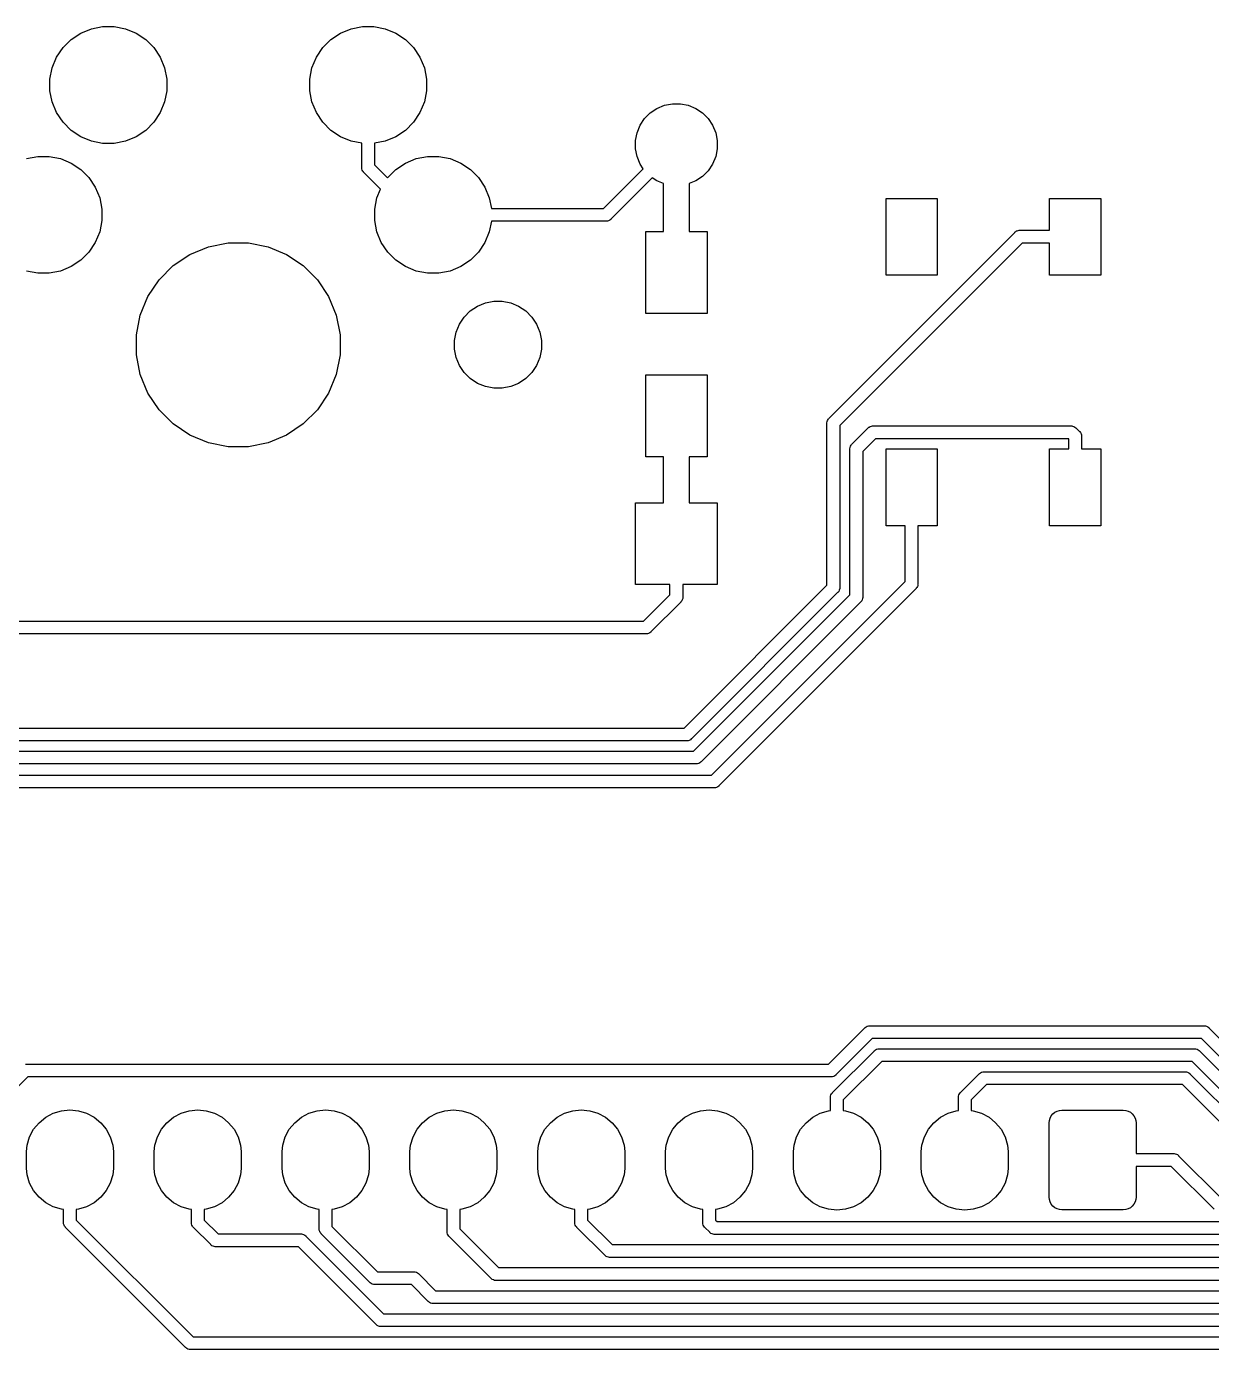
# Model space of a CAD drawing. Extents: x 1.08 to 6.22, y -5.34 to -0.96.
# Drawn here: x 3.833 to 4.746, y -1.994 to -0.976 of the extents above; entities that cross this region are included whole.
import ezdxf

# ---------------------------------------------------------------- set-up
doc = ezdxf.new("R2010")
doc.units = 0
doc.header["$MEASUREMENT"] = 0
doc.layers.add('BLACK', color=7, linetype='CONTINUOUS')

msp = doc.modelspace()

# ---------------------------------------------------------------- linework, layer by layer
at = {"layer": 'BLACK', "linetype": 'CONTINUOUS'}
for p, q in [((3.88343, -0.97769), (3.89212, -0.97596)), ((3.89212, -0.97596), (3.90099, -0.97596)), ((3.90099, -0.97596), (3.90968, -0.97769)), ((4.08343, -0.97769), (4.09212, -0.97596)), ((4.09212, -0.97596), (4.10099, -0.97596)), ((4.10099, -0.97596), (4.10968, -0.97769)), ((3.8616, -0.99228), (3.86787, -0.98601)), ((3.86787, -0.98601), (3.87524, -0.98109)), ((3.87524, -0.98109), (3.88343, -0.97769)), ((3.90968, -0.97769), (3.91787, -0.98109)), ((3.91787, -0.98109), (3.92524, -0.98601)), ((3.92524, -0.98601), (3.93151, -0.99228)), ((4.0616, -0.99228), (4.06787, -0.98601)), ((4.06787, -0.98601), (4.07524, -0.98109)), ((4.07524, -0.98109), (4.08343, -0.97769)), ((4.10968, -0.97769), (4.11787, -0.98109)), ((4.11787, -0.98109), (4.12524, -0.98601)), ((4.12524, -0.98601), (4.13151, -0.99228)), ((3.85668, -0.99965), (3.8616, -0.99228)), ((3.93151, -0.99228), (3.93643, -0.99965)), ((4.05668, -0.99965), (4.0616, -0.99228)), ((4.13151, -0.99228), (4.13643, -0.99965)), ((3.85156, -1.01653), (3.85328, -1.00784)), ((3.85328, -1.00784), (3.85668, -0.99965)), ((3.93643, -0.99965), (3.93983, -1.00784)), ((3.93983, -1.00784), (3.94156, -1.01653)), ((4.05156, -1.01653), (4.05328, -1.00784)), ((4.05328, -1.00784), (4.05668, -0.99965)), ((4.13643, -0.99965), (4.13983, -1.00784)), ((4.13983, -1.00784), (4.14156, -1.01653)), ((3.85156, -1.0254), (3.85156, -1.01653)), ((3.94156, -1.01653), (3.94156, -1.0254)), ((4.05156, -1.0254), (4.05156, -1.01653)), ((4.14156, -1.01653), (4.14156, -1.0254)), ((3.85328, -1.03409), (3.85156, -1.0254)), ((3.94156, -1.0254), (3.93983, -1.03409)), ((4.05328, -1.03409), (4.05156, -1.0254)), ((4.14156, -1.0254), (4.13983, -1.03409)), ((3.85668, -1.04228), (3.85328, -1.03409)), ((3.93983, -1.03409), (3.93643, -1.04228)), ((4.05668, -1.04228), (4.05328, -1.03409)), ((4.13983, -1.03409), (4.13643, -1.04228)), ((4.31894, -1.03902), (4.32467, -1.03664)), ((4.32467, -1.03664), (4.33076, -1.03543)), ((4.33076, -1.03543), (4.33696, -1.03543)), ((4.33696, -1.03543), (4.34305, -1.03664)), ((4.34305, -1.03664), (4.34878, -1.03902)), ((3.8616, -1.04965), (3.85668, -1.04228)), ((3.93643, -1.04228), (3.93151, -1.04965)), ((4.0616, -1.04965), (4.05668, -1.04228)), ((4.13643, -1.04228), (4.13151, -1.04965)), ((4.30595, -1.05201), (4.30939, -1.04685)), ((4.30939, -1.04685), (4.31378, -1.04246)), ((4.31378, -1.04246), (4.31894, -1.03902)), ((4.34878, -1.03902), (4.35394, -1.04246)), ((4.35394, -1.04246), (4.35832, -1.04685)), ((4.35832, -1.04685), (4.36177, -1.05201)), ((3.86787, -1.05592), (3.8616, -1.04965)), ((3.87524, -1.06084), (3.86787, -1.05592)), ((3.92524, -1.05592), (3.91787, -1.06084)), ((3.93151, -1.04965), (3.92524, -1.05592)), ((4.06787, -1.05592), (4.0616, -1.04965)), ((4.07524, -1.06084), (4.06787, -1.05592)), ((4.12524, -1.05592), (4.11787, -1.06084)), ((4.13151, -1.04965), (4.12524, -1.05592)), ((4.30236, -1.06383), (4.30357, -1.05774)), ((4.30357, -1.05774), (4.30595, -1.05201)), ((4.36177, -1.05201), (4.36414, -1.05774)), ((4.36414, -1.05774), (4.36535, -1.06383)), ((3.88343, -1.06424), (3.87524, -1.06084)), ((3.89212, -1.06596), (3.88343, -1.06424)), ((3.90099, -1.06596), (3.89212, -1.06596)), ((3.90968, -1.06424), (3.90099, -1.06596)), ((3.91787, -1.06084), (3.90968, -1.06424)), ((4.08343, -1.06424), (4.07524, -1.06084)), ((4.09163, -1.06587), (4.08343, -1.06424)), ((4.09163, -1.08436), (4.09163, -1.06587)), ((4.10968, -1.06424), (4.10148, -1.06587)), ((4.10148, -1.06587), (4.10148, -1.08257)), ((4.11787, -1.06084), (4.10968, -1.06424)), ((4.30236, -1.07003), (4.30236, -1.06383)), ((4.36535, -1.06383), (4.36535, -1.07003)), ((3.83343, -1.07769), (3.84212, -1.07596)), ((3.84212, -1.07596), (3.85099, -1.07596)), ((3.85099, -1.07596), (3.85968, -1.07769)), ((3.85968, -1.07769), (3.86787, -1.08109)), ((4.12524, -1.08109), (4.13343, -1.07769)), ((4.13343, -1.07769), (4.14212, -1.07596)), ((4.14212, -1.07596), (4.15099, -1.07596)), ((4.15099, -1.07596), (4.15968, -1.07769)), ((4.15968, -1.07769), (4.16787, -1.08109)), ((4.30357, -1.07612), (4.30236, -1.07003)), ((4.30595, -1.08185), (4.30357, -1.07612)), ((4.36414, -1.07612), (4.36177, -1.08185)), ((4.36535, -1.07003), (4.36414, -1.07612)), ((3.86787, -1.08109), (3.87524, -1.08601)), ((3.87524, -1.08601), (3.88151, -1.09228)), ((4.09161, -1.0846), (4.09163, -1.08436)), ((4.09171, -1.08557), (4.09161, -1.0846)), ((4.09199, -1.0865), (4.09171, -1.08557)), ((4.09244, -1.08735), (4.09199, -1.0865)), ((4.0929, -1.08791), (4.09244, -1.08735)), ((4.09306, -1.0881), (4.0929, -1.08791)), ((4.09325, -1.08825), (4.09306, -1.0881)), ((4.10608, -1.10109), (4.09325, -1.08825)), ((4.10148, -1.08257), (4.11144, -1.09253)), ((4.1116, -1.09228), (4.11787, -1.08601)), ((4.11787, -1.08601), (4.12524, -1.08109)), ((4.16787, -1.08109), (4.17524, -1.08601)), ((4.17524, -1.08601), (4.18151, -1.09228)), ((4.27778, -1.11604), (4.30836, -1.08546)), ((4.30836, -1.08546), (4.30595, -1.08185)), ((4.35832, -1.08701), (4.35394, -1.09139)), ((4.36177, -1.08185), (4.35832, -1.08701)), ((3.88151, -1.09228), (3.88643, -1.09965)), ((3.88643, -1.09965), (3.88983, -1.10784)), ((4.11144, -1.09253), (4.1116, -1.09228)), ((4.18151, -1.09228), (4.18643, -1.09965)), ((4.18643, -1.09965), (4.18983, -1.10784)), ((4.31532, -1.09242), (4.28347, -1.12427)), ((4.31894, -1.09484), (4.31532, -1.09242)), ((4.32402, -1.09694), (4.31894, -1.09484)), ((4.32402, -1.13386), (4.32402, -1.09694)), ((4.34878, -1.09484), (4.3437, -1.09694)), ((4.3437, -1.09694), (4.3437, -1.13386)), ((4.35394, -1.09139), (4.34878, -1.09484)), ((3.88983, -1.10784), (3.89156, -1.11653)), ((4.10156, -1.11653), (4.10328, -1.10784)), ((4.10328, -1.10784), (4.10608, -1.10109)), ((4.18983, -1.10784), (4.19146, -1.11604)), ((4.49528, -1.16732), (4.49528, -1.10827)), ((4.49528, -1.10827), (4.53465, -1.10827)), ((4.53465, -1.10827), (4.53465, -1.16732)), ((4.62126, -1.13287), (4.62126, -1.10827)), ((4.62126, -1.10827), (4.66063, -1.10827)), ((4.66063, -1.10827), (4.66063, -1.16732)), ((3.89156, -1.11653), (3.89156, -1.1254)), ((4.10156, -1.1254), (4.10156, -1.11653)), ((4.19146, -1.11604), (4.27778, -1.11604)), ((3.89156, -1.1254), (3.88983, -1.13409)), ((4.10328, -1.13409), (4.10156, -1.1254)), ((4.19146, -1.12589), (4.18983, -1.13409)), ((4.27958, -1.12589), (4.19146, -1.12589)), ((4.27982, -1.12591), (4.27958, -1.12589)), ((4.28006, -1.12589), (4.27982, -1.12591)), ((4.28079, -1.12581), (4.28006, -1.12589)), ((4.28006, -1.12589), (4.28006, -1.12589)), ((4.28172, -1.12553), (4.28079, -1.12581)), ((4.28257, -1.12508), (4.28172, -1.12553)), ((4.28332, -1.12446), (4.28257, -1.12508)), ((4.28347, -1.12427), (4.28332, -1.12446)), ((3.88983, -1.13409), (3.88643, -1.14228)), ((4.10668, -1.14228), (4.10328, -1.13409)), ((4.18983, -1.13409), (4.18643, -1.14228)), ((4.31024, -1.19685), (4.31024, -1.13386)), ((4.31024, -1.13386), (4.32402, -1.13386)), ((4.3437, -1.13386), (4.35748, -1.13386)), ((4.35748, -1.13386), (4.35748, -1.19685)), ((4.45141, -1.27745), (4.59438, -1.13449)), ((4.59438, -1.13449), (4.59453, -1.1343)), ((4.59453, -1.1343), (4.59472, -1.13414)), ((4.59472, -1.13414), (4.59528, -1.13368)), ((4.59472, -1.13414), (4.59472, -1.13414)), ((4.59528, -1.13368), (4.59584, -1.13339)), ((4.59584, -1.13339), (4.59614, -1.13323)), ((4.59614, -1.13323), (4.59707, -1.13295)), ((4.59707, -1.13295), (4.59779, -1.13287)), ((4.59779, -1.13287), (4.59803, -1.13285)), ((4.59779, -1.13287), (4.59779, -1.13287)), ((4.59803, -1.13285), (4.59827, -1.13287)), ((4.59827, -1.13287), (4.62126, -1.13287)), ((3.88151, -1.14965), (3.87524, -1.15592)), ((3.88643, -1.14228), (3.88151, -1.14965)), ((3.95937, -1.1514), (3.97366, -1.14548)), ((3.97366, -1.14548), (3.98882, -1.14246)), ((3.98882, -1.14246), (4.00429, -1.14246)), ((4.00429, -1.14246), (4.01945, -1.14548)), ((4.01945, -1.14548), (4.03374, -1.1514)), ((4.1116, -1.14965), (4.10668, -1.14228)), ((4.11787, -1.15592), (4.1116, -1.14965)), ((4.18151, -1.14965), (4.17524, -1.15592)), ((4.18643, -1.14228), (4.18151, -1.14965)), ((4.60007, -1.14272), (4.45965, -1.28314)), ((4.62126, -1.14272), (4.60007, -1.14272)), ((4.62126, -1.16732), (4.62126, -1.14272)), ((3.86787, -1.16084), (3.85968, -1.16424)), ((3.87524, -1.15592), (3.86787, -1.16084)), ((3.93558, -1.17092), (3.94651, -1.15999)), ((3.94651, -1.15999), (3.95937, -1.1514)), ((4.03374, -1.1514), (4.0466, -1.15999)), ((4.0466, -1.15999), (4.05753, -1.17092)), ((4.12524, -1.16084), (4.11787, -1.15592)), ((4.13343, -1.16424), (4.12524, -1.16084)), ((4.16787, -1.16084), (4.15968, -1.16424)), ((4.17524, -1.15592), (4.16787, -1.16084)), ((3.84212, -1.16596), (3.83343, -1.16424)), ((3.85099, -1.16596), (3.84212, -1.16596)), ((3.85968, -1.16424), (3.85099, -1.16596)), ((3.92699, -1.18378), (3.93558, -1.17092)), ((4.05753, -1.17092), (4.06612, -1.18378)), ((4.14212, -1.16596), (4.13343, -1.16424)), ((4.15099, -1.16596), (4.14212, -1.16596)), ((4.15968, -1.16424), (4.15099, -1.16596)), ((4.53465, -1.16732), (4.49528, -1.16732)), ((4.66063, -1.16732), (4.62126, -1.16732)), ((3.92107, -1.19807), (3.92699, -1.18378)), ((4.06612, -1.18378), (4.07204, -1.19807)), ((4.1752, -1.19494), (4.18069, -1.19128)), ((4.18069, -1.19128), (4.18678, -1.18875)), ((4.18678, -1.18875), (4.19326, -1.18746)), ((4.19326, -1.18746), (4.19985, -1.18746)), ((4.19985, -1.18746), (4.20633, -1.18875)), ((4.20633, -1.18875), (4.21242, -1.19128)), ((4.21242, -1.19128), (4.21791, -1.19494)), ((3.91806, -1.21323), (3.92107, -1.19807)), ((4.07204, -1.19807), (4.07506, -1.21323)), ((4.16687, -1.2051), (4.17053, -1.19961)), ((4.17053, -1.19961), (4.1752, -1.19494)), ((4.21791, -1.19494), (4.22258, -1.19961)), ((4.22258, -1.19961), (4.22624, -1.2051)), ((4.35748, -1.19685), (4.31024, -1.19685)), ((4.16306, -1.21767), (4.16434, -1.21119)), ((4.16434, -1.21119), (4.16687, -1.2051)), ((4.22624, -1.2051), (4.22877, -1.21119)), ((4.22877, -1.21119), (4.23006, -1.21767)), ((3.91806, -1.2287), (3.91806, -1.21323)), ((4.07506, -1.21323), (4.07506, -1.2287)), ((4.16306, -1.22426), (4.16306, -1.21767)), ((4.23006, -1.21767), (4.23006, -1.22426)), ((3.92107, -1.24386), (3.91806, -1.2287)), ((4.07506, -1.2287), (4.07204, -1.24386)), ((4.16434, -1.23074), (4.16306, -1.22426)), ((4.16687, -1.23683), (4.16434, -1.23074)), ((4.22877, -1.23074), (4.22624, -1.23683)), ((4.23006, -1.22426), (4.22877, -1.23074)), ((4.17053, -1.24232), (4.16687, -1.23683)), ((4.1752, -1.24699), (4.17053, -1.24232)), ((4.22258, -1.24232), (4.21791, -1.24699)), ((4.22624, -1.23683), (4.22258, -1.24232)), ((3.92699, -1.25815), (3.92107, -1.24386)), ((4.07204, -1.24386), (4.06612, -1.25815)), ((4.18069, -1.25065), (4.1752, -1.24699)), ((4.18678, -1.25318), (4.18069, -1.25065)), ((4.21242, -1.25065), (4.20633, -1.25318)), ((4.21791, -1.24699), (4.21242, -1.25065)), ((4.31024, -1.30709), (4.31024, -1.24409)), ((4.31024, -1.24409), (4.35748, -1.24409)), ((4.35748, -1.24409), (4.35748, -1.30709)), ((3.93558, -1.27101), (3.92699, -1.25815)), ((4.06612, -1.25815), (4.05753, -1.27101)), ((4.19326, -1.25446), (4.18678, -1.25318)), ((4.19985, -1.25446), (4.19326, -1.25446)), ((4.20633, -1.25318), (4.19985, -1.25446)), ((3.94651, -1.28194), (3.93558, -1.27101)), ((4.05753, -1.27101), (4.0466, -1.28194)), ((3.95937, -1.29053), (3.94651, -1.28194)), ((4.0466, -1.28194), (4.03374, -1.29053)), ((4.44978, -1.2811), (4.44987, -1.28014)), ((4.4498, -1.28134), (4.44978, -1.2811)), ((4.4498, -1.40598), (4.4498, -1.28134)), ((4.44987, -1.28014), (4.45016, -1.27921)), ((4.45016, -1.27921), (4.45061, -1.27836)), ((4.45061, -1.27836), (4.45107, -1.27779)), ((4.45107, -1.27779), (4.45123, -1.27761)), ((4.45107, -1.27779), (4.45107, -1.27779)), ((4.45123, -1.27761), (4.45141, -1.27745)), ((3.97366, -1.29645), (3.95937, -1.29053)), ((4.03374, -1.29053), (4.01945, -1.29645)), ((4.45965, -1.28314), (4.45965, -1.40777)), ((4.46913, -1.29733), (4.48139, -1.28508)), ((4.48708, -1.29331), (4.47736, -1.30302)), ((4.48139, -1.28508), (4.48154, -1.28489)), ((4.48154, -1.28489), (4.48202, -1.2845)), ((4.48202, -1.2845), (4.48229, -1.28427)), ((4.48229, -1.28427), (4.48315, -1.28382)), ((4.48315, -1.28382), (4.48407, -1.28354)), ((4.48407, -1.28354), (4.4848, -1.28346)), ((4.4848, -1.28346), (4.48504, -1.28344)), ((4.4848, -1.28346), (4.4848, -1.28346)), ((4.48504, -1.28344), (4.48528, -1.28346)), ((4.48528, -1.28346), (4.63775, -1.28346)), ((4.63595, -1.29331), (4.48708, -1.29331)), ((4.63602, -1.29338), (4.63595, -1.29331)), ((4.63775, -1.28346), (4.63799, -1.28344)), ((4.63799, -1.28344), (4.63823, -1.28346)), ((4.63823, -1.28346), (4.63823, -1.28346)), ((4.63823, -1.28346), (4.63896, -1.28354)), ((4.63896, -1.28354), (4.63988, -1.28382)), ((4.63988, -1.28382), (4.64074, -1.28427)), ((4.64074, -1.28427), (4.64149, -1.28489)), ((4.64149, -1.28489), (4.64164, -1.28508)), ((4.64164, -1.28508), (4.64425, -1.28769)), ((4.64425, -1.28769), (4.64444, -1.28784)), ((4.64444, -1.28784), (4.64506, -1.28859)), ((4.64506, -1.28859), (4.64551, -1.28945)), ((4.64551, -1.28945), (4.64579, -1.29037)), ((4.64579, -1.29037), (4.64587, -1.2911)), ((4.64587, -1.2911), (4.64587, -1.2911)), ((4.64587, -1.2911), (4.64589, -1.29134)), ((4.64589, -1.29134), (4.64587, -1.29158)), ((4.64587, -1.29158), (4.64587, -1.30118)), ((3.98882, -1.29946), (3.97366, -1.29645)), ((4.00429, -1.29946), (3.98882, -1.29946)), ((4.01945, -1.29645), (4.00429, -1.29946)), ((4.4675, -1.30098), (4.46759, -1.30002)), ((4.46752, -1.30123), (4.4675, -1.30098)), ((4.46752, -1.41332), (4.46752, -1.30123)), ((4.46759, -1.30002), (4.46787, -1.29909)), ((4.46787, -1.29909), (4.46833, -1.29824)), ((4.46833, -1.29824), (4.46879, -1.29768)), ((4.46879, -1.29768), (4.46894, -1.29749)), ((4.46879, -1.29768), (4.46879, -1.29768)), ((4.46894, -1.29749), (4.46913, -1.29733)), ((4.47736, -1.30302), (4.47736, -1.41511)), ((4.49528, -1.36024), (4.49528, -1.30118)), ((4.49528, -1.30118), (4.53465, -1.30118)), ((4.53465, -1.30118), (4.53465, -1.36024)), ((4.62126, -1.36024), (4.62126, -1.30118)), ((4.62126, -1.30118), (4.63602, -1.30118)), ((4.63602, -1.30118), (4.63602, -1.29338)), ((4.64587, -1.30118), (4.66063, -1.30118)), ((4.66063, -1.30118), (4.66063, -1.36024)), ((4.32402, -1.30709), (4.31024, -1.30709)), ((4.32402, -1.34252), (4.32402, -1.30709)), ((4.35748, -1.30709), (4.3437, -1.30709)), ((4.3437, -1.30709), (4.3437, -1.34252)), ((4.30236, -1.40551), (4.30236, -1.34252)), ((4.30236, -1.34252), (4.32402, -1.34252)), ((4.3437, -1.34252), (4.36535, -1.34252)), ((4.36535, -1.34252), (4.36535, -1.40551)), ((4.51004, -1.36024), (4.49528, -1.36024)), ((4.51004, -1.40308), (4.51004, -1.36024)), ((4.53465, -1.36024), (4.51988, -1.36024)), ((4.51988, -1.36024), (4.51988, -1.40488)), ((4.66063, -1.36024), (4.62126, -1.36024)), ((4.36095, -1.55217), (4.51004, -1.40308)), ((4.51988, -1.40488), (4.51991, -1.40512)), ((4.51991, -1.40512), (4.51988, -1.40536)), ((4.32894, -1.40551), (4.30236, -1.40551)), ((4.30859, -1.43366), (4.32894, -1.41332)), ((4.32894, -1.41332), (4.32894, -1.40551)), ((4.36535, -1.40551), (4.33878, -1.40551)), ((4.33878, -1.40551), (4.33878, -1.41511)), ((4.33878, -1.41511), (4.3388, -1.41535)), ((4.3388, -1.41535), (4.33878, -1.4156)), ((4.33984, -1.51594), (4.4498, -1.40598)), ((4.45803, -1.41167), (4.34552, -1.52417)), ((4.34717, -1.53366), (4.46752, -1.41332)), ((4.51827, -1.40877), (4.36664, -1.5604)), ((4.45822, -1.41151), (4.45803, -1.41167)), ((4.45837, -1.41133), (4.45822, -1.41151)), ((4.45884, -1.41076), (4.45837, -1.41132)), ((4.45837, -1.41132), (4.45837, -1.41133)), ((4.45929, -1.40991), (4.45884, -1.41076)), ((4.45957, -1.40898), (4.45929, -1.40991)), ((4.45959, -1.40884), (4.45957, -1.40898)), ((4.45965, -1.40826), (4.45959, -1.40884)), ((4.45965, -1.40777), (4.45967, -1.40802)), ((4.45967, -1.40802), (4.45965, -1.40826)), ((4.45965, -1.40826), (4.45965, -1.40826)), ((4.47736, -1.41511), (4.47739, -1.41535)), ((4.47739, -1.41535), (4.47736, -1.4156)), ((4.51846, -1.40861), (4.51827, -1.40877)), ((4.51861, -1.40843), (4.51846, -1.40861)), ((4.51907, -1.40787), (4.51861, -1.40843)), ((4.51861, -1.40843), (4.51861, -1.40843)), ((4.51953, -1.40701), (4.51907, -1.40787)), ((4.51965, -1.40662), (4.51953, -1.40701)), ((4.51981, -1.40608), (4.51965, -1.40662)), ((4.51988, -1.40536), (4.51981, -1.40608)), ((4.51988, -1.40536), (4.51988, -1.40536)), ((4.33717, -1.419), (4.31428, -1.44189)), ((4.33735, -1.41885), (4.33717, -1.419)), ((4.33751, -1.41866), (4.33735, -1.41885)), ((4.33797, -1.4181), (4.33751, -1.41866)), ((4.33843, -1.41725), (4.33797, -1.4181)), ((4.33871, -1.41632), (4.33843, -1.41725)), ((4.33843, -1.41725), (4.33843, -1.41725)), ((4.33878, -1.4156), (4.33871, -1.41632)), ((4.33878, -1.4156), (4.33878, -1.4156)), ((4.47575, -1.419), (4.35286, -1.54189)), ((4.47594, -1.41885), (4.47575, -1.419)), ((4.47609, -1.41866), (4.47594, -1.41885)), ((4.47655, -1.4181), (4.47609, -1.41866)), ((4.47609, -1.41866), (4.47609, -1.41866)), ((4.47701, -1.41725), (4.47655, -1.4181)), ((4.47655, -1.4181), (4.47655, -1.4181)), ((4.47729, -1.41632), (4.47701, -1.41725)), ((4.47736, -1.4156), (4.47729, -1.41632)), ((4.47736, -1.4156), (4.47736, -1.4156)), ((3.65551, -1.43366), (4.30859, -1.43366)), ((4.31039, -1.4435), (3.65551, -1.4435)), ((4.31063, -1.44353), (4.31039, -1.4435)), ((4.31087, -1.4435), (4.31063, -1.44353)), ((4.31159, -1.44343), (4.31087, -1.4435)), ((4.31087, -1.4435), (4.31087, -1.4435)), ((4.31252, -1.44315), (4.31159, -1.44343)), ((4.31338, -1.44269), (4.31252, -1.44315)), ((4.31413, -1.44208), (4.31338, -1.44269)), ((4.31428, -1.44189), (4.31413, -1.44208)), ((3.67297, -1.51594), (4.33984, -1.51594)), ((4.34163, -1.52579), (3.67476, -1.52579)), ((4.34187, -1.52581), (4.34163, -1.52579)), ((4.34212, -1.52579), (4.34187, -1.52581)), ((4.34284, -1.52572), (4.34212, -1.52579)), ((4.34212, -1.52579), (4.34212, -1.52579)), ((4.34377, -1.52543), (4.34284, -1.52572)), ((4.34462, -1.52498), (4.34377, -1.52543)), ((4.34537, -1.52436), (4.34462, -1.52498)), ((4.34552, -1.52417), (4.34537, -1.52436)), ((3.6803, -1.53366), (4.34717, -1.53366)), ((4.34897, -1.5435), (3.6821, -1.5435)), ((4.34921, -1.54353), (4.34897, -1.5435)), ((4.34945, -1.5435), (4.34921, -1.54353)), ((4.35018, -1.54343), (4.34945, -1.5435)), ((4.34945, -1.5435), (4.34945, -1.5435)), ((4.3511, -1.54315), (4.35018, -1.54343)), ((4.35196, -1.54269), (4.3511, -1.54315)), ((4.35271, -1.54208), (4.35196, -1.54269)), ((4.35286, -1.54189), (4.35271, -1.54208)), ((3.68686, -1.55217), (4.36095, -1.55217)), ((4.36275, -1.56201), (3.68865, -1.56201)), ((4.36299, -1.56203), (4.36275, -1.56201)), ((4.36323, -1.56201), (4.36299, -1.56203)), ((4.36396, -1.56194), (4.36323, -1.56201)), ((4.36323, -1.56201), (4.36323, -1.56201)), ((4.36488, -1.56166), (4.36396, -1.56194)), ((4.36574, -1.5612), (4.36488, -1.56166)), ((4.36649, -1.56058), (4.36574, -1.5612)), ((4.36664, -1.5604), (4.36649, -1.56058)), ((4.45106, -1.77461), (4.47897, -1.74669)), ((4.47897, -1.74669), (4.47913, -1.7465)), ((4.47913, -1.7465), (4.47931, -1.74635)), ((4.47931, -1.74635), (4.47988, -1.74589)), ((4.47931, -1.74635), (4.47931, -1.74635)), ((4.47988, -1.74589), (4.48073, -1.74543)), ((4.47988, -1.74589), (4.47988, -1.74589)), ((4.47988, -1.74589), (4.47988, -1.74589)), ((4.48073, -1.74543), (4.48166, -1.74515)), ((4.48166, -1.74515), (4.48238, -1.74508)), ((4.48238, -1.74508), (4.48262, -1.74505)), ((4.48238, -1.74508), (4.48238, -1.74508)), ((4.48262, -1.74505), (4.48286, -1.74508)), ((4.48286, -1.74508), (4.74003, -1.74508)), ((4.74003, -1.74508), (4.74027, -1.74505)), ((4.74027, -1.74505), (4.74051, -1.74508)), ((4.74051, -1.74508), (4.74051, -1.74508)), ((4.74051, -1.74508), (4.74123, -1.74515)), ((4.74123, -1.74515), (4.74216, -1.74543)), ((4.74216, -1.74543), (4.74302, -1.74589)), ((4.74302, -1.74589), (4.74376, -1.7465)), ((4.74376, -1.7465), (4.74392, -1.74669)), ((4.74392, -1.74669), (4.82222, -1.825)), ((4.48466, -1.75492), (4.45674, -1.78284)), ((4.73823, -1.75492), (4.48466, -1.75492)), ((4.81654, -1.83323), (4.73823, -1.75492)), ((4.45417, -1.79655), (4.48631, -1.76441)), ((4.48631, -1.76441), (4.48646, -1.76422)), ((4.48646, -1.76422), (4.48665, -1.76407)), ((4.48665, -1.76407), (4.48721, -1.7636)), ((4.48665, -1.76407), (4.48665, -1.76407)), ((4.48721, -1.7636), (4.48807, -1.76315)), ((4.48721, -1.7636), (4.48721, -1.7636)), ((4.48721, -1.7636), (4.48721, -1.7636)), ((4.48807, -1.76315), (4.489, -1.76287)), ((4.489, -1.76287), (4.48972, -1.76279)), ((4.48972, -1.76279), (4.48996, -1.76277)), ((4.48972, -1.76279), (4.48972, -1.76279)), ((4.48996, -1.76277), (4.4902, -1.76279)), ((4.4902, -1.76279), (4.73269, -1.76279)), ((4.73269, -1.76279), (4.73293, -1.76277)), ((4.73293, -1.76277), (4.73317, -1.76279)), ((4.73317, -1.76279), (4.73317, -1.76279)), ((4.73317, -1.76279), (4.73389, -1.76287)), ((4.73389, -1.76287), (4.73482, -1.76315)), ((4.73482, -1.76315), (4.73568, -1.7636)), ((4.73568, -1.7636), (4.73643, -1.76422)), ((4.73643, -1.76422), (4.73658, -1.76441)), ((4.73658, -1.76441), (4.81489, -1.84271)), ((3.83272, -1.77461), (4.45106, -1.77461)), ((4.492, -1.77264), (4.4624, -1.80224)), ((4.73089, -1.77264), (4.492, -1.77264)), ((4.5526, -1.79655), (4.56702, -1.78212)), ((4.56702, -1.78212), (4.56717, -1.78194)), ((4.56717, -1.78194), (4.56736, -1.78178)), ((4.56736, -1.78178), (4.56792, -1.78132)), ((4.56736, -1.78178), (4.56736, -1.78178)), ((4.56792, -1.78132), (4.56878, -1.78086)), ((4.56878, -1.78086), (4.56883, -1.78085)), ((4.56883, -1.78085), (4.5697, -1.78058)), ((4.5697, -1.78058), (4.57043, -1.78051)), ((4.57043, -1.78051), (4.57067, -1.78049)), ((4.57043, -1.78051), (4.57043, -1.78051)), ((4.57067, -1.78049), (4.57091, -1.78051)), ((4.57091, -1.78051), (4.72535, -1.78051)), ((4.72535, -1.78051), (4.72559, -1.78049)), ((4.72559, -1.78049), (4.72583, -1.78051)), ((4.72583, -1.78051), (4.72583, -1.78051)), ((4.72583, -1.78051), (4.72656, -1.78058)), ((4.72656, -1.78058), (4.72748, -1.78086)), ((4.72748, -1.78086), (4.72834, -1.78132)), ((4.72834, -1.78132), (4.72909, -1.78194)), ((4.72909, -1.78194), (4.72924, -1.78212)), ((4.72924, -1.78212), (4.80755, -1.86043)), ((4.8092, -1.85094), (4.73089, -1.77264)), ((3.83452, -1.78445), (3.79542, -1.82355)), ((4.45285, -1.78445), (3.83452, -1.78445)), ((4.45309, -1.78447), (4.45285, -1.78445)), ((4.45334, -1.78445), (4.45309, -1.78447)), ((4.45406, -1.78438), (4.45334, -1.78445)), ((4.45334, -1.78445), (4.45334, -1.78445)), ((4.45499, -1.7841), (4.45406, -1.78438)), ((4.45584, -1.78364), (4.45499, -1.7841)), ((4.45659, -1.78302), (4.45584, -1.78364)), ((4.45674, -1.78284), (4.45659, -1.78302)), ((4.57271, -1.79035), (4.56083, -1.80224)), ((4.72355, -1.79035), (4.57271, -1.79035)), ((4.80186, -1.86866), (4.72355, -1.79035)), ((4.45254, -1.8002), (4.45263, -1.79923)), ((4.45256, -1.80044), (4.45254, -1.8002)), ((4.45256, -1.81036), (4.45256, -1.80044)), ((4.45263, -1.79923), (4.45291, -1.7983)), ((4.45291, -1.7983), (4.45337, -1.79745)), ((4.45337, -1.79745), (4.45383, -1.79689)), ((4.45383, -1.79689), (4.45398, -1.7967)), ((4.45383, -1.79689), (4.45383, -1.79689)), ((4.45398, -1.7967), (4.45417, -1.79655)), ((4.4624, -1.80224), (4.4624, -1.81036)), ((4.55096, -1.8002), (4.55098, -1.79996)), ((4.55098, -1.80044), (4.55096, -1.8002)), ((4.55098, -1.79996), (4.55106, -1.79923)), ((4.55098, -1.79996), (4.55098, -1.79996)), ((4.55098, -1.81036), (4.55098, -1.80044)), ((4.55106, -1.79923), (4.55134, -1.7983)), ((4.55134, -1.7983), (4.55179, -1.79745)), ((4.55179, -1.79745), (4.55241, -1.7967)), ((4.55241, -1.7967), (4.5526, -1.79655)), ((4.56083, -1.80224), (4.56083, -1.81036)), ((3.84825, -1.81554), (3.85406, -1.81244)), ((3.85406, -1.81244), (3.86037, -1.81052)), ((3.86037, -1.81052), (3.86693, -1.80988)), ((3.86693, -1.80988), (3.87349, -1.81052)), ((3.87349, -1.81052), (3.8798, -1.81244)), ((3.8798, -1.81244), (3.88561, -1.81554)), ((3.94667, -1.81554), (3.95249, -1.81244)), ((3.95249, -1.81244), (3.95879, -1.81052)), ((3.95879, -1.81052), (3.96535, -1.80988)), ((3.96535, -1.80988), (3.97191, -1.81052)), ((3.97191, -1.81052), (3.97822, -1.81244)), ((3.97822, -1.81244), (3.98404, -1.81554)), ((4.0451, -1.81554), (4.05091, -1.81244)), ((4.05091, -1.81244), (4.05722, -1.81052)), ((4.05722, -1.81052), (4.06378, -1.80988)), ((4.06378, -1.80988), (4.07034, -1.81052)), ((4.07034, -1.81052), (4.07665, -1.81244)), ((4.07665, -1.81244), (4.08246, -1.81554)), ((4.14352, -1.81554), (4.14934, -1.81244)), ((4.14934, -1.81244), (4.15564, -1.81052)), ((4.15564, -1.81052), (4.1622, -1.80988)), ((4.1622, -1.80988), (4.16876, -1.81052)), ((4.16876, -1.81052), (4.17507, -1.81244)), ((4.17507, -1.81244), (4.18089, -1.81554)), ((4.24195, -1.81554), (4.24776, -1.81244)), ((4.24776, -1.81244), (4.25407, -1.81052)), ((4.25407, -1.81052), (4.26063, -1.80988)), ((4.26063, -1.80988), (4.26719, -1.81052)), ((4.26719, -1.81052), (4.2735, -1.81244)), ((4.2735, -1.81244), (4.27931, -1.81554)), ((4.34037, -1.81554), (4.34619, -1.81244)), ((4.34619, -1.81244), (4.35249, -1.81052)), ((4.35249, -1.81052), (4.35906, -1.80988)), ((4.35906, -1.80988), (4.36562, -1.81052)), ((4.36562, -1.81052), (4.37192, -1.81244)), ((4.37192, -1.81244), (4.37774, -1.81554)), ((4.4388, -1.81554), (4.44461, -1.81244)), ((4.44461, -1.81244), (4.45092, -1.81052)), ((4.45092, -1.81052), (4.45256, -1.81036)), ((4.4624, -1.81036), (4.46404, -1.81052)), ((4.46404, -1.81052), (4.47035, -1.81244)), ((4.47035, -1.81244), (4.47616, -1.81554)), ((4.53722, -1.81554), (4.54304, -1.81244)), ((4.54304, -1.81244), (4.54935, -1.81052)), ((4.54935, -1.81052), (4.55098, -1.81036)), ((4.56083, -1.81036), (4.56247, -1.81052)), ((4.56247, -1.81052), (4.56877, -1.81244)), ((4.56877, -1.81244), (4.57459, -1.81554)), ((4.62375, -1.81292), (4.62524, -1.8117)), ((4.62524, -1.8117), (4.62694, -1.81079)), ((4.62694, -1.81079), (4.62879, -1.81023)), ((4.62879, -1.81023), (4.63071, -1.81004)), ((4.63071, -1.81004), (4.67795, -1.81004)), ((4.67795, -1.81004), (4.67987, -1.81023)), ((4.67987, -1.81023), (4.68172, -1.81079)), ((4.68172, -1.81079), (4.68342, -1.8117)), ((4.68342, -1.8117), (4.68491, -1.81292)), ((3.83897, -1.82482), (3.84315, -1.81973)), ((3.84315, -1.81973), (3.84825, -1.81554)), ((3.88561, -1.81554), (3.89071, -1.81973)), ((3.89071, -1.81973), (3.89489, -1.82482)), ((3.93739, -1.82482), (3.94158, -1.81973)), ((3.94158, -1.81973), (3.94667, -1.81554)), ((3.98404, -1.81554), (3.98913, -1.81973)), ((3.98913, -1.81973), (3.99331, -1.82482)), ((4.03582, -1.82482), (4.04, -1.81973)), ((4.04, -1.81973), (4.0451, -1.81554)), ((4.08246, -1.81554), (4.08756, -1.81973)), ((4.08756, -1.81973), (4.09174, -1.82482)), ((4.13425, -1.82482), (4.13843, -1.81973)), ((4.13843, -1.81973), (4.14352, -1.81554)), ((4.18089, -1.81554), (4.18598, -1.81973)), ((4.18598, -1.81973), (4.19016, -1.82482)), ((4.23267, -1.82482), (4.23685, -1.81973)), ((4.23685, -1.81973), (4.24195, -1.81554)), ((4.27931, -1.81554), (4.28441, -1.81973)), ((4.28441, -1.81973), (4.28859, -1.82482)), ((4.3311, -1.82482), (4.33528, -1.81973)), ((4.33528, -1.81973), (4.34037, -1.81554)), ((4.37774, -1.81554), (4.38283, -1.81973)), ((4.38283, -1.81973), (4.38701, -1.82482)), ((4.42952, -1.82482), (4.4337, -1.81973)), ((4.4337, -1.81973), (4.4388, -1.81554)), ((4.47616, -1.81554), (4.48126, -1.81973)), ((4.48126, -1.81973), (4.48544, -1.82482)), ((4.52795, -1.82482), (4.53213, -1.81973)), ((4.53213, -1.81973), (4.53722, -1.81554)), ((4.57459, -1.81554), (4.57968, -1.81973)), ((4.57968, -1.81973), (4.58386, -1.82482)), ((4.62087, -1.81988), (4.62106, -1.81796)), ((4.62087, -1.87697), (4.62087, -1.81988)), ((4.62106, -1.81796), (4.62162, -1.81612)), ((4.62162, -1.81612), (4.62252, -1.81441)), ((4.62252, -1.81441), (4.62375, -1.81292)), ((4.68491, -1.81292), (4.68614, -1.81441)), ((4.68614, -1.81441), (4.68705, -1.81612)), ((4.68705, -1.81612), (4.68761, -1.81796)), ((4.68761, -1.81796), (4.6878, -1.81988)), ((4.6878, -1.81988), (4.6878, -1.8435)), ((3.83395, -1.83694), (3.83586, -1.83064)), ((3.83586, -1.83064), (3.83897, -1.82482)), ((3.89489, -1.82482), (3.898, -1.83064)), ((3.898, -1.83064), (3.89991, -1.83694)), ((3.93237, -1.83694), (3.93429, -1.83064)), ((3.93429, -1.83064), (3.93739, -1.82482)), ((3.99331, -1.82482), (3.99642, -1.83064)), ((3.99642, -1.83064), (3.99833, -1.83694)), ((4.0308, -1.83694), (4.03271, -1.83064)), ((4.03271, -1.83064), (4.03582, -1.82482)), ((4.09174, -1.82482), (4.09485, -1.83064)), ((4.09485, -1.83064), (4.09676, -1.83694)), ((4.12922, -1.83694), (4.13114, -1.83064)), ((4.13114, -1.83064), (4.13425, -1.82482)), ((4.19016, -1.82482), (4.19327, -1.83064)), ((4.19327, -1.83064), (4.19519, -1.83694)), ((4.22765, -1.83694), (4.22956, -1.83064)), ((4.22956, -1.83064), (4.23267, -1.82482)), ((4.28859, -1.82482), (4.2917, -1.83064)), ((4.2917, -1.83064), (4.29361, -1.83694)), ((4.32607, -1.83694), (4.32799, -1.83064)), ((4.32799, -1.83064), (4.3311, -1.82482)), ((4.38701, -1.82482), (4.39012, -1.83064)), ((4.39012, -1.83064), (4.39204, -1.83694)), ((4.4245, -1.83694), (4.42641, -1.83064)), ((4.42641, -1.83064), (4.42952, -1.82482)), ((4.48544, -1.82482), (4.48855, -1.83064)), ((4.48855, -1.83064), (4.49046, -1.83694)), ((4.52293, -1.83694), (4.52484, -1.83064)), ((4.52484, -1.83064), (4.52795, -1.82482)), ((4.58386, -1.82482), (4.58697, -1.83064)), ((4.58697, -1.83064), (4.58889, -1.83694)), ((3.83346, -1.84186), (3.83395, -1.83694)), ((3.83346, -1.85499), (3.83346, -1.84186)), ((3.89991, -1.83694), (3.90039, -1.84186)), ((3.90039, -1.84186), (3.90039, -1.85499)), ((3.93189, -1.84186), (3.93237, -1.83694)), ((3.93189, -1.85499), (3.93189, -1.84186)), ((3.99833, -1.83694), (3.99882, -1.84186)), ((3.99882, -1.84186), (3.99882, -1.85499)), ((4.03031, -1.84186), (4.0308, -1.83694)), ((4.03031, -1.85499), (4.03031, -1.84186)), ((4.09676, -1.83694), (4.09724, -1.84186)), ((4.09724, -1.84186), (4.09724, -1.85499)), ((4.12874, -1.84186), (4.12922, -1.83694)), ((4.12874, -1.85499), (4.12874, -1.84186)), ((4.19519, -1.83694), (4.19567, -1.84186)), ((4.19567, -1.84186), (4.19567, -1.85499)), ((4.22717, -1.84186), (4.22765, -1.83694)), ((4.22717, -1.85499), (4.22717, -1.84186)), ((4.29361, -1.83694), (4.29409, -1.84186)), ((4.29409, -1.84186), (4.29409, -1.85499)), ((4.32559, -1.84186), (4.32607, -1.83694)), ((4.32559, -1.85499), (4.32559, -1.84186)), ((4.39204, -1.83694), (4.39252, -1.84186)), ((4.39252, -1.84186), (4.39252, -1.85499)), ((4.42402, -1.84186), (4.4245, -1.83694)), ((4.42402, -1.85499), (4.42402, -1.84186)), ((4.49046, -1.83694), (4.49094, -1.84186)), ((4.49094, -1.84186), (4.49094, -1.85499)), ((4.52244, -1.84186), (4.52293, -1.83694)), ((4.52244, -1.85499), (4.52244, -1.84186)), ((4.58889, -1.83694), (4.58937, -1.84186)), ((4.58937, -1.84186), (4.58937, -1.85499)), ((4.6878, -1.8435), (4.71669, -1.8435)), ((4.71489, -1.85335), (4.6878, -1.85335)), ((4.6878, -1.85335), (4.6878, -1.87697)), ((4.74792, -1.88638), (4.71489, -1.85335)), ((4.71669, -1.8435), (4.71693, -1.84348)), ((4.71693, -1.84348), (4.71717, -1.8435)), ((4.71717, -1.8435), (4.71717, -1.8435)), ((4.71717, -1.8435), (4.71789, -1.84358)), ((4.71789, -1.84358), (4.71882, -1.84386)), ((4.71882, -1.84386), (4.71968, -1.84431)), ((4.71968, -1.84431), (4.72043, -1.84493)), ((4.72043, -1.84493), (4.72058, -1.84512)), ((4.72058, -1.84512), (4.75361, -1.87815)), ((3.83395, -1.85991), (3.83346, -1.85499)), ((3.83586, -1.86621), (3.83395, -1.85991)), ((3.89991, -1.85991), (3.898, -1.86621)), ((3.90039, -1.85499), (3.89991, -1.85991)), ((3.93237, -1.85991), (3.93189, -1.85499)), ((3.93429, -1.86621), (3.93237, -1.85991)), ((3.99833, -1.85991), (3.99642, -1.86621)), ((3.99882, -1.85499), (3.99833, -1.85991)), ((4.0308, -1.85991), (4.03031, -1.85499)), ((4.03271, -1.86621), (4.0308, -1.85991)), ((4.09676, -1.85991), (4.09485, -1.86621)), ((4.09724, -1.85499), (4.09676, -1.85991)), ((4.12922, -1.85991), (4.12874, -1.85499)), ((4.13114, -1.86621), (4.12922, -1.85991)), ((4.19519, -1.85991), (4.19327, -1.86621)), ((4.19567, -1.85499), (4.19519, -1.85991)), ((4.22765, -1.85991), (4.22717, -1.85499)), ((4.22956, -1.86621), (4.22765, -1.85991)), ((4.29361, -1.85991), (4.2917, -1.86621)), ((4.29409, -1.85499), (4.29361, -1.85991)), ((4.32607, -1.85991), (4.32559, -1.85499)), ((4.32799, -1.86621), (4.32607, -1.85991)), ((4.39204, -1.85991), (4.39012, -1.86621)), ((4.39252, -1.85499), (4.39204, -1.85991)), ((4.4245, -1.85991), (4.42402, -1.85499)), ((4.42641, -1.86621), (4.4245, -1.85991)), ((4.49046, -1.85991), (4.48855, -1.86621)), ((4.49094, -1.85499), (4.49046, -1.85991)), ((4.52293, -1.85991), (4.52244, -1.85499)), ((4.52484, -1.86621), (4.52293, -1.85991)), ((4.58889, -1.85991), (4.58697, -1.86621)), ((4.58937, -1.85499), (4.58889, -1.85991)), ((3.83897, -1.87203), (3.83586, -1.86621)), ((3.84315, -1.87712), (3.83897, -1.87203)), ((3.89489, -1.87203), (3.89071, -1.87712)), ((3.898, -1.86621), (3.89489, -1.87203)), ((3.93739, -1.87203), (3.93429, -1.86621)), ((3.94158, -1.87712), (3.93739, -1.87203)), ((3.99331, -1.87203), (3.98913, -1.87712)), ((3.99642, -1.86621), (3.99331, -1.87203)), ((4.03582, -1.87203), (4.03271, -1.86621)), ((4.04, -1.87712), (4.03582, -1.87203)), ((4.09174, -1.87203), (4.08756, -1.87712)), ((4.09485, -1.86621), (4.09174, -1.87203)), ((4.13425, -1.87203), (4.13114, -1.86621)), ((4.13843, -1.87712), (4.13425, -1.87203)), ((4.19016, -1.87203), (4.18598, -1.87712)), ((4.19327, -1.86621), (4.19016, -1.87203)), ((4.23267, -1.87203), (4.22956, -1.86621)), ((4.23685, -1.87712), (4.23267, -1.87203)), ((4.28859, -1.87203), (4.28441, -1.87712)), ((4.2917, -1.86621), (4.28859, -1.87203)), ((4.3311, -1.87203), (4.32799, -1.86621)), ((4.33528, -1.87712), (4.3311, -1.87203)), ((4.38701, -1.87203), (4.38283, -1.87712)), ((4.39012, -1.86621), (4.38701, -1.87203)), ((4.42952, -1.87203), (4.42641, -1.86621)), ((4.4337, -1.87712), (4.42952, -1.87203)), ((4.48544, -1.87203), (4.48126, -1.87712)), ((4.48855, -1.86621), (4.48544, -1.87203)), ((4.52795, -1.87203), (4.52484, -1.86621)), ((4.53213, -1.87712), (4.52795, -1.87203)), ((4.58386, -1.87203), (4.57968, -1.87712)), ((4.58697, -1.86621), (4.58386, -1.87203)), ((3.84825, -1.88131), (3.84315, -1.87712)), ((3.85406, -1.88441), (3.84825, -1.88131)), ((3.88561, -1.88131), (3.8798, -1.88441)), ((3.89071, -1.87712), (3.88561, -1.88131)), ((3.94667, -1.88131), (3.94158, -1.87712)), ((3.95249, -1.88441), (3.94667, -1.88131)), ((3.98404, -1.88131), (3.97822, -1.88441)), ((3.98913, -1.87712), (3.98404, -1.88131)), ((4.0451, -1.88131), (4.04, -1.87712)), ((4.05091, -1.88441), (4.0451, -1.88131)), ((4.08246, -1.88131), (4.07665, -1.88441)), ((4.08756, -1.87712), (4.08246, -1.88131)), ((4.14352, -1.88131), (4.13843, -1.87712)), ((4.14934, -1.88441), (4.14352, -1.88131)), ((4.18089, -1.88131), (4.17507, -1.88441)), ((4.18598, -1.87712), (4.18089, -1.88131)), ((4.24195, -1.88131), (4.23685, -1.87712)), ((4.24776, -1.88441), (4.24195, -1.88131)), ((4.27931, -1.88131), (4.2735, -1.88441)), ((4.28441, -1.87712), (4.27931, -1.88131)), ((4.34037, -1.88131), (4.33528, -1.87712)), ((4.34619, -1.88441), (4.34037, -1.88131)), ((4.37774, -1.88131), (4.37192, -1.88441)), ((4.38283, -1.87712), (4.37774, -1.88131)), ((4.4388, -1.88131), (4.4337, -1.87712)), ((4.44461, -1.88441), (4.4388, -1.88131)), ((4.47616, -1.88131), (4.47035, -1.88441)), ((4.48126, -1.87712), (4.47616, -1.88131)), ((4.53722, -1.88131), (4.53213, -1.87712)), ((4.54304, -1.88441), (4.53722, -1.88131)), ((4.57459, -1.88131), (4.56877, -1.88441)), ((4.57968, -1.87712), (4.57459, -1.88131)), ((4.62106, -1.87889), (4.62087, -1.87697)), ((4.62162, -1.88074), (4.62106, -1.87889)), ((4.62252, -1.88244), (4.62162, -1.88074)), ((4.62375, -1.88393), (4.62252, -1.88244)), ((4.62524, -1.88515), (4.62375, -1.88393)), ((4.68491, -1.88393), (4.68342, -1.88515)), ((4.68614, -1.88244), (4.68491, -1.88393)), ((4.68705, -1.88074), (4.68614, -1.88244)), ((4.68761, -1.87889), (4.68705, -1.88074)), ((4.6878, -1.87697), (4.68761, -1.87889)), ((3.86037, -1.88633), (3.85406, -1.88441)), ((3.86201, -1.88649), (3.86037, -1.88633)), ((3.86201, -1.89641), (3.86201, -1.88649)), ((3.87349, -1.88633), (3.87185, -1.88649)), ((3.87185, -1.88649), (3.87185, -1.89462)), ((3.8798, -1.88441), (3.87349, -1.88633)), ((3.95879, -1.88633), (3.95249, -1.88441)), ((3.96043, -1.88649), (3.95879, -1.88633)), ((3.96043, -1.89641), (3.96043, -1.88649)), ((3.97191, -1.88633), (3.97028, -1.88649)), ((3.97028, -1.88649), (3.97028, -1.89462)), ((3.97822, -1.88441), (3.97191, -1.88633)), ((4.05722, -1.88633), (4.05091, -1.88441)), ((4.05886, -1.88649), (4.05722, -1.88633)), ((4.05886, -1.90133), (4.05886, -1.88649)), ((4.07034, -1.88633), (4.0687, -1.88649)), ((4.0687, -1.88649), (4.0687, -1.89954)), ((4.07665, -1.88441), (4.07034, -1.88633)), ((4.15564, -1.88633), (4.14934, -1.88441)), ((4.15728, -1.88649), (4.15564, -1.88633)), ((4.15728, -1.89641), (4.15728, -1.88649)), ((4.16876, -1.88633), (4.16713, -1.88649)), ((4.16713, -1.88649), (4.16713, -1.9015)), ((4.17507, -1.88441), (4.16876, -1.88633)), ((4.25407, -1.88633), (4.24776, -1.88441)), ((4.25571, -1.88649), (4.25407, -1.88633)), ((4.25571, -1.89641), (4.25571, -1.88649)), ((4.26719, -1.88633), (4.26555, -1.88649)), ((4.26555, -1.88649), (4.26555, -1.89462)), ((4.2735, -1.88441), (4.26719, -1.88633)), ((4.35249, -1.88633), (4.34619, -1.88441)), ((4.35413, -1.88649), (4.35249, -1.88633)), ((4.35413, -1.89641), (4.35413, -1.88649)), ((4.36562, -1.88633), (4.36398, -1.88649)), ((4.36398, -1.88649), (4.36398, -1.89462)), ((4.37192, -1.88441), (4.36562, -1.88633)), ((4.45092, -1.88633), (4.44461, -1.88441)), ((4.45748, -1.88697), (4.45092, -1.88633)), ((4.46404, -1.88633), (4.45748, -1.88697)), ((4.47035, -1.88441), (4.46404, -1.88633)), ((4.54935, -1.88633), (4.54304, -1.88441)), ((4.55591, -1.88697), (4.54935, -1.88633)), ((4.56247, -1.88633), (4.55591, -1.88697)), ((4.56877, -1.88441), (4.56247, -1.88633)), ((4.62694, -1.88606), (4.62524, -1.88515)), ((4.62879, -1.88662), (4.62694, -1.88606)), ((4.63071, -1.88681), (4.62879, -1.88662)), ((4.67795, -1.88681), (4.63071, -1.88681)), ((4.67987, -1.88662), (4.67795, -1.88681)), ((4.68172, -1.88606), (4.67987, -1.88662)), ((4.68342, -1.88515), (4.68172, -1.88606)), ((3.86198, -1.89665), (3.86201, -1.89641)), ((3.86208, -1.89762), (3.86198, -1.89665)), ((3.86236, -1.89855), (3.86208, -1.89762)), ((3.86282, -1.8994), (3.86236, -1.89855)), ((3.86316, -1.89982), (3.86282, -1.8994)), ((3.86343, -1.90015), (3.86316, -1.89982)), ((3.86362, -1.9003), (3.86343, -1.90015)), ((3.956, -1.99268), (3.86362, -1.9003)), ((3.87185, -1.89462), (3.96168, -1.98445)), ((3.96041, -1.89665), (3.96043, -1.89641)), ((3.9605, -1.89762), (3.96041, -1.89665)), ((3.96079, -1.89855), (3.9605, -1.89762)), ((3.96124, -1.8994), (3.96079, -1.89855)), ((3.96159, -1.89982), (3.96124, -1.8994)), ((3.96186, -1.90015), (3.96159, -1.89982)), ((3.96205, -1.9003), (3.96186, -1.90015)), ((3.97534, -1.9136), (3.96205, -1.9003)), ((3.97028, -1.89462), (3.98103, -1.90537)), ((4.05883, -1.90157), (4.05886, -1.90133)), ((4.05893, -1.90254), (4.05883, -1.90157)), ((4.05921, -1.90347), (4.05893, -1.90254)), ((4.05967, -1.90432), (4.05921, -1.90347)), ((4.05982, -1.90451), (4.05967, -1.90432)), ((4.0687, -1.89954), (4.10361, -1.93445)), ((4.15726, -1.90354), (4.15728, -1.9033)), ((4.15728, -1.90378), (4.15726, -1.90354)), ((4.15728, -1.9033), (4.15728, -1.89641)), ((4.15735, -1.90451), (4.15728, -1.90378)), ((4.15728, -1.90378), (4.15728, -1.90378)), ((4.16713, -1.9015), (4.19692, -1.9313)), ((4.25568, -1.89665), (4.25571, -1.89641)), ((4.25571, -1.89689), (4.25568, -1.89665)), ((4.25578, -1.89762), (4.25571, -1.89689)), ((4.25571, -1.89689), (4.25571, -1.89689)), ((4.25606, -1.89855), (4.25578, -1.89762)), ((4.25652, -1.8994), (4.25606, -1.89855)), ((4.25713, -1.90015), (4.25652, -1.8994)), ((4.25732, -1.9003), (4.25713, -1.90015)), ((4.27883, -1.92181), (4.25732, -1.9003)), ((4.26555, -1.89462), (4.28452, -1.91358)), ((4.35411, -1.89665), (4.35413, -1.89641)), ((4.35413, -1.89689), (4.35411, -1.89665)), ((4.35421, -1.89762), (4.35413, -1.89689)), ((4.35413, -1.89689), (4.35413, -1.89689)), ((4.35449, -1.89855), (4.35421, -1.89762)), ((4.35494, -1.8994), (4.35449, -1.89855)), ((4.35556, -1.90015), (4.35494, -1.8994)), ((4.35575, -1.9003), (4.35556, -1.90015)), ((4.35954, -1.90409), (4.35575, -1.9003)), ((4.35969, -1.90428), (4.35954, -1.90409)), ((4.35988, -1.90444), (4.35969, -1.90428)), ((4.36398, -1.89462), (4.36523, -1.89586)), ((4.36523, -1.89586), (5.24762, -1.89586)), ((3.9755, -1.91379), (3.97534, -1.9136)), ((3.97568, -1.91394), (3.9755, -1.91379)), ((3.97623, -1.91439), (3.97568, -1.91394)), ((3.97568, -1.91394), (3.97568, -1.91394)), ((3.97624, -1.9144), (3.97623, -1.91439)), ((3.9771, -1.91486), (3.97624, -1.9144)), ((3.98103, -1.90537), (4.0447, -1.90537)), ((4.0447, -1.90537), (4.04494, -1.90535)), ((4.04494, -1.90535), (4.04518, -1.90537)), ((4.04518, -1.90537), (4.04518, -1.90537)), ((4.04518, -1.90537), (4.0459, -1.90544)), ((4.0459, -1.90544), (4.04683, -1.90572)), ((4.04683, -1.90572), (4.04768, -1.90618)), ((4.04768, -1.90618), (4.04843, -1.90679)), ((4.04843, -1.90679), (4.04859, -1.90698)), ((4.04859, -1.90698), (4.10834, -1.96673)), ((4.06028, -1.90507), (4.05982, -1.90451)), ((4.06047, -1.90523), (4.06028, -1.90507)), ((4.09792, -1.94268), (4.06047, -1.90523)), ((4.15764, -1.90544), (4.15735, -1.90451)), ((4.15809, -1.90629), (4.15764, -1.90544)), ((4.15871, -1.90704), (4.15809, -1.90629)), ((4.1589, -1.90719), (4.15871, -1.90704)), ((4.19123, -1.93953), (4.1589, -1.90719)), ((4.28452, -1.91358), (5.24028, -1.91358)), ((4.36042, -1.90488), (4.35988, -1.90444)), ((4.35988, -1.90444), (4.35988, -1.90444)), ((4.36044, -1.9049), (4.36042, -1.90488)), ((4.36129, -1.90535), (4.36044, -1.9049)), ((4.36222, -1.90564), (4.36129, -1.90535)), ((4.36295, -1.90571), (4.36222, -1.90564)), ((4.36319, -1.90573), (4.36295, -1.90571)), ((4.36295, -1.90571), (4.36295, -1.90571)), ((4.36343, -1.90571), (4.36319, -1.90573)), ((5.24582, -1.90571), (4.36343, -1.90571)), ((3.97803, -1.91514), (3.9771, -1.91486)), ((3.97875, -1.91521), (3.97803, -1.91514)), ((3.97899, -1.91524), (3.97875, -1.91521)), ((3.97875, -1.91521), (3.97875, -1.91521)), ((3.97923, -1.91521), (3.97899, -1.91524)), ((4.0429, -1.91521), (3.97923, -1.91521)), ((4.10265, -1.97496), (4.0429, -1.91521)), ((4.27898, -1.922), (4.27883, -1.92181)), ((4.27917, -1.92215), (4.27898, -1.922)), ((4.27973, -1.92261), (4.27917, -1.92215)), ((4.28059, -1.92307), (4.27973, -1.92261)), ((4.28151, -1.92335), (4.28059, -1.92307)), ((4.28224, -1.92342), (4.28151, -1.92335)), ((4.28248, -1.92345), (4.28224, -1.92342)), ((4.28224, -1.92342), (4.28224, -1.92342)), ((4.28272, -1.92342), (4.28248, -1.92345)), ((5.23848, -1.92342), (4.28272, -1.92342)), ((4.10361, -1.93445), (4.13165, -1.93445)), ((4.13165, -1.93445), (4.13189, -1.93443)), ((4.13189, -1.93443), (4.13213, -1.93445)), ((4.13213, -1.93445), (4.13213, -1.93445)), ((4.13213, -1.93445), (4.13285, -1.93452)), ((4.13285, -1.93452), (4.13378, -1.9348)), ((4.13378, -1.9348), (4.13464, -1.93526)), ((4.19692, -1.9313), (5.23294, -1.9313)), ((4.09808, -1.94287), (4.09792, -1.94268)), ((4.09827, -1.94302), (4.09808, -1.94287)), ((4.09883, -1.94348), (4.09827, -1.94302)), ((4.09968, -1.94394), (4.09883, -1.94348)), ((4.10061, -1.94422), (4.09968, -1.94394)), ((4.10133, -1.94429), (4.10061, -1.94422)), ((4.10157, -1.94432), (4.10133, -1.94429)), ((4.10133, -1.94429), (4.10133, -1.94429)), ((4.10182, -1.94429), (4.10157, -1.94432)), ((4.12985, -1.94429), (4.10182, -1.94429)), ((4.14281, -1.95725), (4.12985, -1.94429)), ((4.13464, -1.93526), (4.13539, -1.93587)), ((4.13539, -1.93587), (4.13554, -1.93606)), ((4.13554, -1.93606), (4.14849, -1.94901)), ((4.19138, -1.93972), (4.19123, -1.93953)), ((4.19157, -1.93987), (4.19138, -1.93972)), ((4.19213, -1.94033), (4.19157, -1.93987)), ((4.19299, -1.94079), (4.19213, -1.94033)), ((4.19392, -1.94107), (4.19299, -1.94079)), ((4.19464, -1.94114), (4.19392, -1.94107)), ((4.19488, -1.94116), (4.19464, -1.94114)), ((4.19464, -1.94114), (4.19464, -1.94114)), ((4.19512, -1.94114), (4.19488, -1.94116)), ((5.23114, -1.94114), (4.19512, -1.94114)), ((4.14849, -1.94901), (5.22507, -1.94902)), ((4.14296, -1.95743), (4.14281, -1.95725)), ((4.14315, -1.95759), (4.14296, -1.95743)), ((4.14371, -1.95805), (4.14315, -1.95759)), ((4.14315, -1.95759), (4.14315, -1.95759)), ((4.14456, -1.9585), (4.14371, -1.95805)), ((4.14549, -1.95879), (4.14456, -1.9585)), ((4.14646, -1.95888), (4.14549, -1.95879)), ((4.1467, -1.95886), (4.14646, -1.95888)), ((5.22327, -1.95886), (4.1467, -1.95886)), ((4.1028, -1.97515), (4.10265, -1.97496)), ((4.10299, -1.9753), (4.1028, -1.97515)), ((4.10355, -1.97576), (4.10299, -1.9753)), ((4.10299, -1.9753), (4.10299, -1.9753)), ((4.10834, -1.96673), (5.21773, -1.96673)), ((3.96168, -1.98445), (5.21039, -1.98445)), ((4.10441, -1.97622), (4.10355, -1.97576)), ((4.10533, -1.9765), (4.10441, -1.97622)), ((4.10606, -1.97657), (4.10533, -1.9765)), ((4.1063, -1.9766), (4.10606, -1.97657)), ((4.10606, -1.97657), (4.10606, -1.97657)), ((4.10654, -1.97657), (4.1063, -1.9766)), ((5.21593, -1.97657), (4.10654, -1.97657)), ((3.95615, -1.99287), (3.956, -1.99268)), ((3.95634, -1.99302), (3.95615, -1.99287)), ((3.9569, -1.99348), (3.95634, -1.99302)), ((3.95775, -1.99394), (3.9569, -1.99348)), ((3.95868, -1.99422), (3.95775, -1.99394)), ((3.9594, -1.99429), (3.95868, -1.99422)), ((3.95965, -1.99432), (3.9594, -1.99429)), ((3.9594, -1.99429), (3.9594, -1.99429)), ((3.95989, -1.99429), (3.95965, -1.99432)), ((5.20859, -1.99429), (3.95989, -1.99429))]:
    msp.add_line(p, q, dxfattribs=at)

doc.saveas('drawing.dxf')
